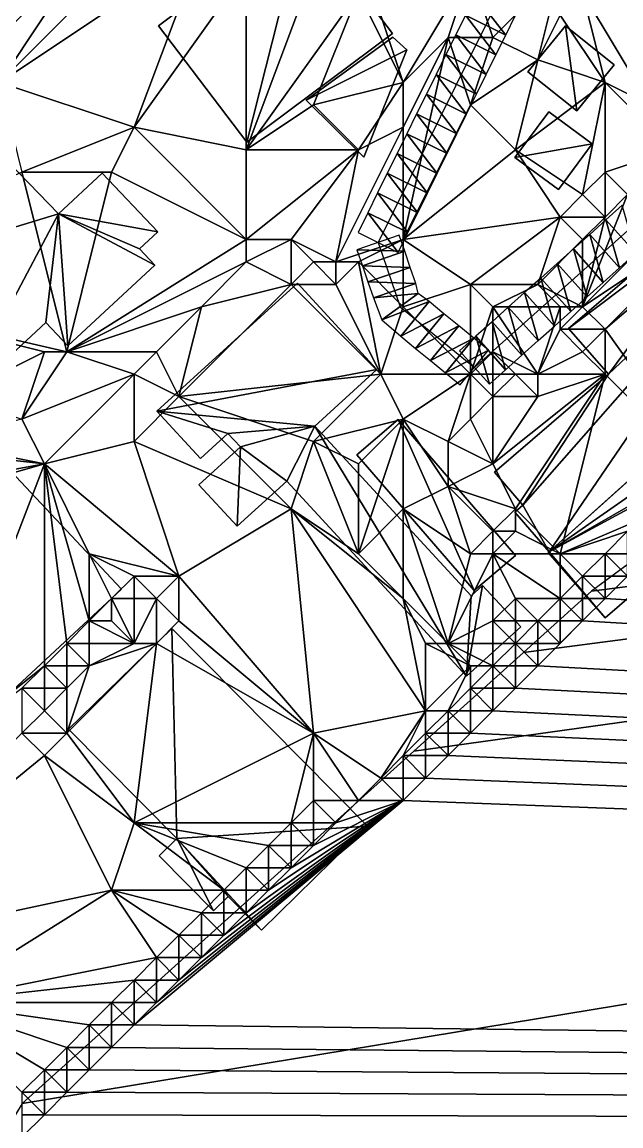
# Model space of a CAD drawing. Header units: metres. Extents: x -1103 to 901, y -902 to 905.
# Drawn here: x -542 to -488.6, y -193 to -94.6 of the extents above; entities that cross this region are included whole.
import ezdxf

# ---------------------------------------------------------------- set-up
doc = ezdxf.new("R2010")
doc.units = ezdxf.units.M
for name, color, linetype in [('OSM_BUILDING_FOOTPRINTS', 7, 'CONTINUOUS'), ('OSM_BUILDING_ROOFS', 1, 'CONTINUOUS'), ('OSM_BUILDING_WALLS', 8, 'CONTINUOUS'), ('OSM_ROAD_AXES', 2, 'CONTINUOUS'), ('OSM_ROAD_SURFACE', 9, 'CONTINUOUS'), ('OSM_TERRAIN', 3, 'CONTINUOUS'), ('OSM_WATER_OUTLINES', 4, 'CONTINUOUS'), ('OSM_WATER_SURFACE', 5, 'CONTINUOUS')]:
    doc.layers.add(name, color=color, linetype=linetype)

msp = doc.modelspace()

# ---------------------------------------------------------------- linework, layer by layer
at = {"layer": 'OSM_BUILDING_FOOTPRINTS'}
for points in [[(-471.949, -69.309, -2), (-467.008, -65.051, -2), (-441.761, -94.025, -2), (-438.511, -91.238, -2), (-432.432, -98.217, -2), (-459.502, -121.496, -2), (-462.984, -124.493, -2), (-489.988, -147.706, -2), (-495.062, -141.9, -2), (-494.984, -141.823, -2), (-498.057, -138.295, -2), (-497.328, -137.665, -2), (-499.87, -134.745, -2), (-489.701, -126.008, -2), (-493.249, -121.939, -2), (-479.122, -109.807, -2), (-478.327, -110.725, -2), (-476.237, -108.933, -2), (-474.159, -111.322, -2), (-467.549, -105.638, -2), (-471.175, -101.479, -2), (-455.589, -88.087, -2), (-471.949, -69.309, -2)], [(-508.968, -95.63, 8.679), (-521.956, -105.339, 8.679), (-529.826, -94.955, 8.679), (-516.849, -85.234, 8.679), (-508.968, -95.63, 8.679)], [(-496.875, -99.058, 7.088), (-493.537, -94.955, 7.088), (-489.193, -98.438, 7.088), (-492.52, -102.541, 7.088), (-496.875, -99.058, 7.088)], [(-511.499, -106.666, 8.475), (-516.661, -101.568, 8.475), (-508.923, -95.972, 8.475), (-507.674, -97.1, 8.475), (-511.499, -106.666, 8.475)], [(-495.007, -102.63, 6.844), (-491.149, -105.461, 6.844), (-494.167, -109.531, 6.844), (-498.035, -106.699, 6.844), (-495.007, -102.63, 6.844)], [(-544.947, -105.34, 7.982), (-538.746, -111.71, 7.982), (-534.833, -108.082, 7.982), (-529.892, -113.324, 7.982), (-531.517, -114.839, 7.982), (-530.157, -116.277, 7.982), (-537.917, -123.476, 7.982), (-539.873, -121.397, 7.982), (-547.755, -128.718, 7.982), (-558.189, -117.637, 7.982), (-544.947, -105.34, 7.982)], [(-517.423, -117.902, 5.36), (-510.338, -125.588, 5.36), (-515.887, -130.642, 5.36), (-501.948, -145.771, 5.36), (-500.92, -144.831, 5.36), (-497.515, -148.525, 5.36), (-502.357, -152.926, 5.36), (-518.385, -135.53, 5.36), (-522.806, -139.556, 5.36), (-526.211, -135.851, 5.36), (-522.519, -132.489, 5.36), (-523.636, -131.284, 5.36), (-526.089, -133.518, 5.36), (-529.969, -129.304, 5.36), (-517.423, -117.902, 5.36)], [(-533.108, -145.163, 6.35), (-564.81, -174.569, 6.35), (-582.761, -155.482, 6.35), (-551.06, -126.064, 6.35), (-533.108, -145.163, 6.35)], [(-512.129, -133.197, 4.7), (-508.459, -130.056, 4.7), (-497.991, -142.155, 4.7), (-501.661, -145.284, 4.7), (-512.129, -133.197, 4.7)], [(-537.839, -157.638, -2), (-528.643, -148.658, -2), (-511.178, -166.297, -2), (-520.651, -175.553, -2), (-523.613, -172.567, -2), (-524.906, -173.817, -2), (-529.759, -168.918, -2), (-528.189, -167.392, -2), (-537.839, -157.638, -2)]]:
    msp.add_polyline3d(points, close=True, dxfattribs=at)
at = {"layer": 'OSM_BUILDING_ROOFS'}
for points in [[(-521.956, -105.339, 20.279), (-516.849, -85.234, 20.279), (-529.826, -94.955, 20.279)], [(-521.956, -105.339, 20.279), (-508.968, -95.63, 20.279), (-516.849, -85.234, 20.279)], [(-494.984, -141.823, 3.2), (-432.432, -98.217, 3.2), (-438.511, -91.238, 3.2)], [(-494.984, -141.823, 3.2), (-438.511, -91.238, 3.2), (-441.761, -94.025, 3.2)], [(-474.159, -111.322, 3.2), (-494.984, -141.823, 3.2), (-441.761, -94.025, 3.2)], [(-493.537, -94.955, 12.288), (-496.875, -99.058, 12.288), (-492.52, -102.541, 12.288)], [(-493.537, -94.955, 12.288), (-492.52, -102.541, 12.288), (-489.193, -98.438, 12.288)], [(-516.661, -101.568, 13.675), (-507.674, -97.1, 13.675), (-508.923, -95.972, 13.675)], [(-516.661, -101.568, 13.675), (-511.499, -106.666, 13.675), (-507.674, -97.1, 13.675)], [(-494.984, -141.823, 3.2), (-459.502, -121.496, 3.2), (-432.432, -98.217, 3.2)], [(-491.149, -105.461, 16.844), (-495.007, -102.63, 16.844), (-498.035, -106.699, 16.844)], [(-538.746, -111.71, 19.582), (-544.947, -105.34, 19.582), (-558.189, -117.637, 19.582)], [(-491.149, -105.461, 16.844), (-498.035, -106.699, 16.844), (-494.167, -109.531, 16.844)], [(-538.746, -111.71, 19.582), (-529.892, -113.324, 19.582), (-534.833, -108.082, 19.582)], [(-478.327, -110.725, 3.2), (-479.122, -109.807, 3.2), (-493.249, -121.939, 3.2)], [(-478.327, -110.725, 3.2), (-493.249, -121.939, 3.2), (-489.701, -126.008, 3.2)], [(-474.159, -111.322, 3.2), (-478.327, -110.725, 3.2), (-489.701, -126.008, 3.2)], [(-538.746, -111.71, 19.582), (-558.189, -117.637, 19.582), (-547.755, -128.718, 19.582)], [(-538.746, -111.71, 19.582), (-547.755, -128.718, 19.582), (-539.873, -121.397, 19.582)], [(-538.746, -111.71, 19.582), (-539.873, -121.397, 19.582), (-537.917, -123.476, 19.582)], [(-538.746, -111.71, 19.582), (-537.917, -123.476, 19.582), (-530.157, -116.277, 19.582)], [(-538.746, -111.71, 19.582), (-530.157, -116.277, 19.582), (-531.517, -114.839, 19.582)], [(-538.746, -111.71, 19.582), (-531.517, -114.839, 19.582), (-529.892, -113.324, 19.582)], [(-474.159, -111.322, 3.2), (-489.701, -126.008, 3.2), (-497.328, -137.665, 3.2)], [(-474.159, -111.322, 3.2), (-497.328, -137.665, 3.2), (-494.984, -141.823, 3.2)], [(-510.338, -125.588, 10.56), (-517.423, -117.902, 10.56), (-529.969, -129.304, 10.56)], [(-494.984, -141.823, 3.2), (-462.984, -124.493, 3.2), (-459.502, -121.496, 3.2)], [(-494.984, -141.823, 3.2), (-489.988, -147.706, 3.2), (-462.984, -124.493, 3.2)], [(-515.887, -130.642, 10.56), (-510.338, -125.588, 10.56), (-529.969, -129.304, 10.56)], [(-564.81, -174.569, 11.55), (-533.108, -145.163, 11.55), (-551.06, -126.064, 11.55)], [(-489.701, -126.008, 3.2), (-499.87, -134.745, 3.2), (-497.328, -137.665, 3.2)], [(-529.969, -129.304, 10.56), (-526.089, -133.518, 10.56), (-523.636, -131.284, 10.56)], [(-515.887, -130.642, 10.56), (-529.969, -129.304, 10.56), (-523.636, -131.284, 10.56)], [(-515.887, -130.642, 10.56), (-523.636, -131.284, 10.56), (-522.519, -132.489, 10.56)], [(-515.887, -130.642, 10.56), (-522.519, -132.489, 10.56), (-518.385, -135.53, 10.56)], [(-515.887, -130.642, 10.56), (-518.385, -135.53, 10.56), (-502.357, -152.926, 10.56)], [(-502.357, -152.926, 10.56), (-501.948, -145.771, 10.56), (-515.887, -130.642, 10.56)], [(-508.459, -130.056, 9.9), (-512.129, -133.197, 9.9), (-501.661, -145.284, 9.9)], [(-508.459, -130.056, 9.9), (-501.661, -145.284, 9.9), (-497.991, -142.155, 9.9)], [(-522.519, -132.489, 10.56), (-526.211, -135.851, 10.56), (-522.806, -139.556, 10.56)], [(-522.519, -132.489, 10.56), (-522.806, -139.556, 10.56), (-518.385, -135.53, 10.56)], [(-497.328, -137.665, 3.2), (-498.057, -138.295, 3.2), (-494.984, -141.823, 3.2)], [(-494.984, -141.823, 3.2), (-495.062, -141.9, 3.2), (-489.988, -147.706, 3.2)], [(-502.357, -152.926, 10.56), (-497.515, -148.525, 10.56), (-500.92, -144.831, 10.56)], [(-502.357, -152.926, 10.56), (-500.92, -144.831, 10.56), (-501.948, -145.771, 10.56)], [(-528.643, -148.658, 8), (-537.839, -157.638, 8), (-528.189, -167.392, 8)], [(-528.189, -167.392, 8), (-511.178, -166.297, 8), (-528.643, -148.658, 8)], [(-528.189, -167.392, 8), (-520.651, -175.553, 8), (-511.178, -166.297, 8)], [(-528.189, -167.392, 8), (-529.759, -168.918, 8), (-524.906, -173.817, 8)], [(-528.189, -167.392, 8), (-524.906, -173.817, 8), (-523.613, -172.567, 8)], [(-528.189, -167.392, 8), (-523.613, -172.567, 8), (-520.651, -175.553, 8)]]:
    msp.add_3dface(points, dxfattribs=at)
at = {"layer": 'OSM_BUILDING_WALLS'}
for points in [[(-516.849, -85.234, 8.679), (-529.826, -94.955, 8.679), (-529.826, -94.955, 20.279)], [(-516.849, -85.234, 8.679), (-529.826, -94.955, 20.279), (-516.849, -85.234, 20.279)], [(-508.968, -95.63, 8.679), (-516.849, -85.234, 8.679), (-516.849, -85.234, 20.279)], [(-508.968, -95.63, 8.679), (-516.849, -85.234, 20.279), (-508.968, -95.63, 20.279)], [(-529.826, -94.955, 8.679), (-521.956, -105.339, 8.679), (-521.956, -105.339, 20.279)], [(-529.826, -94.955, 8.679), (-521.956, -105.339, 20.279), (-529.826, -94.955, 20.279)], [(-493.537, -94.955, 7.088), (-496.875, -99.058, 7.088), (-496.875, -99.058, 12.288)], [(-493.537, -94.955, 7.088), (-496.875, -99.058, 12.288), (-493.537, -94.955, 12.288)], [(-489.193, -98.438, 7.088), (-493.537, -94.955, 7.088), (-493.537, -94.955, 12.288)], [(-489.193, -98.438, 7.088), (-493.537, -94.955, 12.288), (-489.193, -98.438, 12.288)], [(-521.956, -105.339, 8.679), (-508.968, -95.63, 8.679), (-508.968, -95.63, 20.279)], [(-521.956, -105.339, 8.679), (-508.968, -95.63, 20.279), (-521.956, -105.339, 20.279)], [(-508.923, -95.972, 8.475), (-516.661, -101.568, 8.475), (-516.661, -101.568, 13.675)], [(-508.923, -95.972, 8.475), (-516.661, -101.568, 13.675), (-508.923, -95.972, 13.675)], [(-507.674, -97.1, 8.475), (-508.923, -95.972, 8.475), (-508.923, -95.972, 13.675)], [(-507.674, -97.1, 8.475), (-508.923, -95.972, 13.675), (-507.674, -97.1, 13.675)], [(-511.499, -106.666, 8.475), (-507.674, -97.1, 8.475), (-507.674, -97.1, 13.675)], [(-511.499, -106.666, 8.475), (-507.674, -97.1, 13.675), (-511.499, -106.666, 13.675)], [(-496.875, -99.058, 7.088), (-492.52, -102.541, 7.088), (-492.52, -102.541, 12.288)], [(-496.875, -99.058, 7.088), (-492.52, -102.541, 12.288), (-496.875, -99.058, 12.288)], [(-492.52, -102.541, 7.088), (-489.193, -98.438, 7.088), (-489.193, -98.438, 12.288)], [(-492.52, -102.541, 7.088), (-489.193, -98.438, 12.288), (-492.52, -102.541, 12.288)], [(-516.661, -101.568, 8.475), (-511.499, -106.666, 8.475), (-511.499, -106.666, 13.675)], [(-516.661, -101.568, 8.475), (-511.499, -106.666, 13.675), (-516.661, -101.568, 13.675)], [(-495.007, -102.63, 6.844), (-498.035, -106.699, 6.844), (-498.035, -106.699, 16.844)], [(-495.007, -102.63, 6.844), (-498.035, -106.699, 16.844), (-495.007, -102.63, 16.844)], [(-491.149, -105.461, 6.844), (-495.007, -102.63, 6.844), (-495.007, -102.63, 16.844)], [(-491.149, -105.461, 6.844), (-495.007, -102.63, 16.844), (-491.149, -105.461, 16.844)], [(-538.746, -111.71, 7.982), (-544.947, -105.34, 7.982), (-544.947, -105.34, 19.582)], [(-538.746, -111.71, 7.982), (-544.947, -105.34, 19.582), (-538.746, -111.71, 19.582)], [(-494.167, -109.531, 6.844), (-491.149, -105.461, 6.844), (-491.149, -105.461, 16.844)], [(-494.167, -109.531, 6.844), (-491.149, -105.461, 16.844), (-494.167, -109.531, 16.844)], [(-498.035, -106.699, 6.844), (-494.167, -109.531, 6.844), (-494.167, -109.531, 16.844)], [(-498.035, -106.699, 6.844), (-494.167, -109.531, 16.844), (-498.035, -106.699, 16.844)], [(-534.833, -108.082, 7.982), (-538.746, -111.71, 7.982), (-538.746, -111.71, 19.582)], [(-534.833, -108.082, 7.982), (-538.746, -111.71, 19.582), (-534.833, -108.082, 19.582)], [(-529.892, -113.324, 7.982), (-534.833, -108.082, 7.982), (-534.833, -108.082, 19.582)], [(-529.892, -113.324, 7.982), (-534.833, -108.082, 19.582), (-529.892, -113.324, 19.582)], [(-479.122, -109.807, -2), (-493.249, -121.939, -2), (-493.249, -121.939, 3.2)], [(-479.122, -109.807, -2), (-493.249, -121.939, 3.2), (-479.122, -109.807, 3.2)], [(-531.517, -114.839, 7.982), (-529.892, -113.324, 7.982), (-529.892, -113.324, 19.582)], [(-531.517, -114.839, 7.982), (-529.892, -113.324, 19.582), (-531.517, -114.839, 19.582)], [(-530.157, -116.277, 7.982), (-531.517, -114.839, 7.982), (-531.517, -114.839, 19.582)], [(-530.157, -116.277, 7.982), (-531.517, -114.839, 19.582), (-530.157, -116.277, 19.582)], [(-537.917, -123.476, 7.982), (-530.157, -116.277, 7.982), (-530.157, -116.277, 19.582)], [(-537.917, -123.476, 7.982), (-530.157, -116.277, 19.582), (-537.917, -123.476, 19.582)], [(-517.423, -117.902, 5.36), (-529.969, -129.304, 5.36), (-529.969, -129.304, 10.56)], [(-517.423, -117.902, 5.36), (-529.969, -129.304, 10.56), (-517.423, -117.902, 10.56)], [(-510.338, -125.588, 5.36), (-517.423, -117.902, 5.36), (-517.423, -117.902, 10.56)], [(-510.338, -125.588, 5.36), (-517.423, -117.902, 10.56), (-510.338, -125.588, 10.56)], [(-547.755, -128.718, 7.982), (-539.873, -121.397, 7.982), (-539.873, -121.397, 19.582)], [(-547.755, -128.718, 7.982), (-539.873, -121.397, 19.582), (-547.755, -128.718, 19.582)], [(-539.873, -121.397, 7.982), (-537.917, -123.476, 7.982), (-537.917, -123.476, 19.582)], [(-539.873, -121.397, 7.982), (-537.917, -123.476, 19.582), (-539.873, -121.397, 19.582)], [(-493.249, -121.939, -2), (-489.701, -126.008, -2), (-489.701, -126.008, 3.2)], [(-493.249, -121.939, -2), (-489.701, -126.008, 3.2), (-493.249, -121.939, 3.2)], [(-489.988, -147.706, -2), (-462.984, -124.493, -2), (-462.984, -124.493, 3.2)], [(-489.988, -147.706, -2), (-462.984, -124.493, 3.2), (-489.988, -147.706, 3.2)], [(-515.887, -130.642, 5.36), (-510.338, -125.588, 5.36), (-510.338, -125.588, 10.56)], [(-515.887, -130.642, 5.36), (-510.338, -125.588, 10.56), (-515.887, -130.642, 10.56)], [(-533.108, -145.163, 6.35), (-551.06, -126.064, 6.35), (-551.06, -126.064, 11.55)], [(-533.108, -145.163, 6.35), (-551.06, -126.064, 11.55), (-533.108, -145.163, 11.55)], [(-489.701, -126.008, -2), (-499.87, -134.745, -2), (-499.87, -134.745, 3.2)], [(-489.701, -126.008, -2), (-499.87, -134.745, 3.2), (-489.701, -126.008, 3.2)], [(-529.969, -129.304, 5.36), (-526.089, -133.518, 5.36), (-526.089, -133.518, 10.56)], [(-529.969, -129.304, 5.36), (-526.089, -133.518, 10.56), (-529.969, -129.304, 10.56)], [(-501.948, -145.771, 5.36), (-515.887, -130.642, 5.36), (-515.887, -130.642, 10.56)], [(-501.948, -145.771, 5.36), (-515.887, -130.642, 10.56), (-501.948, -145.771, 10.56)], [(-508.459, -130.056, 4.7), (-512.129, -133.197, 4.7), (-512.129, -133.197, 9.9)], [(-508.459, -130.056, 4.7), (-512.129, -133.197, 9.9), (-508.459, -130.056, 9.9)], [(-497.991, -142.155, 4.7), (-508.459, -130.056, 4.7), (-508.459, -130.056, 9.9)], [(-497.991, -142.155, 4.7), (-508.459, -130.056, 9.9), (-497.991, -142.155, 9.9)], [(-526.089, -133.518, 5.36), (-523.636, -131.284, 5.36), (-523.636, -131.284, 10.56)], [(-526.089, -133.518, 5.36), (-523.636, -131.284, 10.56), (-526.089, -133.518, 10.56)], [(-523.636, -131.284, 5.36), (-522.519, -132.489, 5.36), (-522.519, -132.489, 10.56)], [(-523.636, -131.284, 5.36), (-522.519, -132.489, 10.56), (-523.636, -131.284, 10.56)], [(-522.519, -132.489, 5.36), (-526.211, -135.851, 5.36), (-526.211, -135.851, 10.56)], [(-522.519, -132.489, 5.36), (-526.211, -135.851, 10.56), (-522.519, -132.489, 10.56)], [(-512.129, -133.197, 4.7), (-501.661, -145.284, 4.7), (-501.661, -145.284, 9.9)], [(-512.129, -133.197, 4.7), (-501.661, -145.284, 9.9), (-512.129, -133.197, 9.9)], [(-499.87, -134.745, -2), (-497.328, -137.665, -2), (-497.328, -137.665, 3.2)], [(-499.87, -134.745, -2), (-497.328, -137.665, 3.2), (-499.87, -134.745, 3.2)], [(-522.806, -139.556, 5.36), (-518.385, -135.53, 5.36), (-518.385, -135.53, 10.56)], [(-522.806, -139.556, 5.36), (-518.385, -135.53, 10.56), (-522.806, -139.556, 10.56)], [(-518.385, -135.53, 5.36), (-502.357, -152.926, 5.36), (-502.357, -152.926, 10.56)], [(-518.385, -135.53, 5.36), (-502.357, -152.926, 10.56), (-518.385, -135.53, 10.56)], [(-526.211, -135.851, 5.36), (-522.806, -139.556, 5.36), (-522.806, -139.556, 10.56)], [(-526.211, -135.851, 5.36), (-522.806, -139.556, 10.56), (-526.211, -135.851, 10.56)], [(-497.328, -137.665, -2), (-498.057, -138.295, -2), (-498.057, -138.295, 3.2)], [(-497.328, -137.665, -2), (-498.057, -138.295, 3.2), (-497.328, -137.665, 3.2)], [(-498.057, -138.295, -2), (-494.984, -141.823, -2), (-494.984, -141.823, 3.2)], [(-498.057, -138.295, -2), (-494.984, -141.823, 3.2), (-498.057, -138.295, 3.2)], [(-501.661, -145.284, 4.7), (-497.991, -142.155, 4.7), (-497.991, -142.155, 9.9)], [(-501.661, -145.284, 4.7), (-497.991, -142.155, 9.9), (-501.661, -145.284, 9.9)], [(-494.984, -141.823, -2), (-495.062, -141.9, -2), (-495.062, -141.9, 3.2)], [(-494.984, -141.823, -2), (-495.062, -141.9, 3.2), (-494.984, -141.823, 3.2)], [(-495.062, -141.9, -2), (-489.988, -147.706, -2), (-489.988, -147.706, 3.2)], [(-495.062, -141.9, -2), (-489.988, -147.706, 3.2), (-495.062, -141.9, 3.2)], [(-564.81, -174.569, 6.35), (-533.108, -145.163, 6.35), (-533.108, -145.163, 11.55)], [(-564.81, -174.569, 6.35), (-533.108, -145.163, 11.55), (-564.81, -174.569, 11.55)], [(-500.92, -144.831, 5.36), (-501.948, -145.771, 5.36), (-501.948, -145.771, 10.56)], [(-500.92, -144.831, 5.36), (-501.948, -145.771, 10.56), (-500.92, -144.831, 10.56)], [(-497.515, -148.525, 5.36), (-500.92, -144.831, 5.36), (-500.92, -144.831, 10.56)], [(-497.515, -148.525, 5.36), (-500.92, -144.831, 10.56), (-497.515, -148.525, 10.56)], [(-502.357, -152.926, 5.36), (-497.515, -148.525, 5.36), (-497.515, -148.525, 10.56)], [(-502.357, -152.926, 5.36), (-497.515, -148.525, 10.56), (-502.357, -152.926, 10.56)], [(-528.643, -148.658, -2), (-537.839, -157.638, -2), (-537.839, -157.638, 8)], [(-528.643, -148.658, -2), (-537.839, -157.638, 8), (-528.643, -148.658, 8)], [(-511.178, -166.297, -2), (-528.643, -148.658, -2), (-528.643, -148.658, 8)], [(-511.178, -166.297, -2), (-528.643, -148.658, 8), (-511.178, -166.297, 8)], [(-537.839, -157.638, -2), (-528.189, -167.392, -2), (-528.189, -167.392, 8)], [(-537.839, -157.638, -2), (-528.189, -167.392, 8), (-537.839, -157.638, 8)], [(-520.651, -175.553, -2), (-511.178, -166.297, -2), (-511.178, -166.297, 8)], [(-520.651, -175.553, -2), (-511.178, -166.297, 8), (-520.651, -175.553, 8)], [(-528.189, -167.392, -2), (-529.759, -168.918, -2), (-529.759, -168.918, 8)], [(-528.189, -167.392, -2), (-529.759, -168.918, 8), (-528.189, -167.392, 8)], [(-529.759, -168.918, -2), (-524.906, -173.817, -2), (-524.906, -173.817, 8)], [(-529.759, -168.918, -2), (-524.906, -173.817, 8), (-529.759, -168.918, 8)], [(-524.906, -173.817, -2), (-523.613, -172.567, -2), (-523.613, -172.567, 8)], [(-524.906, -173.817, -2), (-523.613, -172.567, 8), (-524.906, -173.817, 8)], [(-523.613, -172.567, -2), (-520.651, -175.553, -2), (-520.651, -175.553, 8)], [(-523.613, -172.567, -2), (-520.651, -175.553, 8), (-523.613, -172.567, 8)]]:
    msp.add_3dface(points, dxfattribs=at)
at = {"layer": 'OSM_ROAD_AXES'}
for points in [[(-493.68, -80.799, 11.168), (-510.239, -114.264, 9.96)], [(-501.65, -125.411, 8.491), (-474.071, -100.772, 6.91)], [(-510.239, -114.264, 9.96), (-508.282, -119.993, 9.435), (-501.65, -125.411, 8.491)]]:
    msp.add_polyline3d(points, dxfattribs=at)
at = {"layer": 'OSM_ROAD_SURFACE'}
for points in [[(-501.573, -92.241, 10.403), (-502.445, -94.003, 10.304), (-498.86, -95.777, 10.065)], [(-501.573, -92.241, 10.403), (-498.86, -95.777, 10.065), (-497.988, -94.015, 10.216)], [(-502.445, -94.003, 10.304), (-503.316, -95.764, 10.205), (-499.731, -97.538, 10.019)], [(-502.445, -94.003, 10.304), (-499.731, -97.538, 10.019), (-498.86, -95.777, 10.065)], [(-503.316, -95.764, 10.205), (-504.188, -97.525, 10.171), (-500.603, -99.299, 10.032)], [(-503.316, -95.764, 10.205), (-500.603, -99.299, 10.032), (-499.731, -97.538, 10.019)], [(-504.188, -97.525, 10.171), (-505.059, -99.287, 10.159), (-501.474, -101.061, 10.045)], [(-504.188, -97.525, 10.171), (-501.474, -101.061, 10.045), (-500.603, -99.299, 10.032)], [(-505.059, -99.287, 10.159), (-505.931, -101.048, 10.143), (-502.346, -102.822, 10.049)], [(-505.059, -99.287, 10.159), (-502.346, -102.822, 10.049), (-501.474, -101.061, 10.045)], [(-505.931, -101.048, 10.143), (-506.802, -102.809, 10.128), (-503.217, -104.583, 10.041)], [(-505.931, -101.048, 10.143), (-503.217, -104.583, 10.041), (-502.346, -102.822, 10.049)], [(-506.802, -102.809, 10.128), (-507.674, -104.571, 10.112), (-504.089, -106.344, 10.032)], [(-506.802, -102.809, 10.128), (-504.089, -106.344, 10.032), (-503.217, -104.583, 10.041)], [(-507.674, -104.571, 10.112), (-508.545, -106.332, 10.094), (-504.96, -108.106, 10.023)], [(-507.674, -104.571, 10.112), (-504.96, -108.106, 10.023), (-504.089, -106.344, 10.032)], [(-508.545, -106.332, 10.094), (-509.417, -108.093, 10.075), (-505.832, -109.867, 10.015)], [(-508.545, -106.332, 10.094), (-505.832, -109.867, 10.015), (-504.96, -108.106, 10.023)], [(-509.417, -108.093, 10.075), (-510.288, -109.854, 10.055), (-506.703, -111.628, 10.006)], [(-509.417, -108.093, 10.075), (-506.703, -111.628, 10.006), (-505.832, -109.867, 10.015)], [(-510.288, -109.854, 10.055), (-511.16, -111.616, 10.035), (-507.575, -113.39, 9.997)], [(-510.288, -109.854, 10.055), (-507.575, -113.39, 9.997), (-506.703, -111.628, 10.006)], [(-487.254, -115.231, 7.256), (-488.467, -110.952, 7.331), (-489.919, -112.248, 7.361)], [(-511.16, -111.616, 10.035), (-512.031, -113.377, 10.015), (-508.446, -115.151, 9.909)], [(-511.16, -111.616, 10.035), (-508.446, -115.151, 9.909), (-507.575, -113.39, 9.997)], [(-488.705, -116.528, 7.283), (-489.919, -112.248, 7.361), (-491.37, -113.545, 7.384)], [(-488.705, -116.528, 7.283), (-487.254, -115.231, 7.256), (-489.919, -112.248, 7.361)], [(-512.131, -114.91, 9.999), (-507.857, -115.05, 9.91), (-508.346, -113.618, 10.02)], [(-490.157, -117.825, 7.31), (-491.37, -113.545, 7.384), (-492.822, -114.842, 7.444)], [(-490.157, -117.825, 7.31), (-488.705, -116.528, 7.283), (-491.37, -113.545, 7.384)], [(-512.131, -114.91, 9.999), (-511.642, -116.343, 9.732), (-507.857, -115.05, 9.91)], [(-511.642, -116.343, 9.732), (-507.368, -116.482, 9.727), (-507.857, -115.05, 9.91)], [(-491.608, -119.122, 7.337), (-492.822, -114.842, 7.444), (-494.273, -116.139, 7.569)], [(-491.608, -119.122, 7.337), (-490.157, -117.825, 7.31), (-492.822, -114.842, 7.444)], [(-511.642, -116.343, 9.732), (-511.153, -117.775, 9.548), (-507.368, -116.482, 9.727)], [(-511.153, -117.775, 9.548), (-506.879, -117.914, 9.544), (-507.368, -116.482, 9.727)], [(-493.06, -120.419, 7.471), (-494.273, -116.139, 7.569), (-495.725, -117.436, 7.699)], [(-493.06, -120.419, 7.471), (-491.608, -119.122, 7.337), (-494.273, -116.139, 7.569)], [(-511.153, -117.775, 9.548), (-510.664, -119.207, 9.362), (-506.879, -117.914, 9.544)], [(-510.664, -119.207, 9.362), (-506.66, -118.822, 9.44), (-506.879, -117.914, 9.544)], [(-494.511, -121.715, 7.654), (-495.725, -117.436, 7.699), (-497.176, -118.733, 7.776)], [(-494.511, -121.715, 7.654), (-493.06, -120.419, 7.471), (-495.725, -117.436, 7.699)], [(-510.664, -119.207, 9.362), (-509.904, -121.163, 9.118), (-506.66, -118.822, 9.44)], [(-509.904, -121.163, 9.118), (-505.69, -119.527, 9.271), (-506.66, -118.822, 9.44)], [(-495.963, -123.012, 7.71), (-497.176, -118.733, 7.776), (-498.628, -120.029, 7.979)], [(-495.963, -123.012, 7.71), (-494.511, -121.715, 7.654), (-497.176, -118.733, 7.776)], [(-509.904, -121.163, 9.118), (-508.221, -122.625, 9.013), (-505.69, -119.527, 9.271)], [(-508.221, -122.625, 9.013), (-504.364, -120.611, 9.089), (-505.69, -119.527, 9.271)], [(-508.221, -122.625, 9.013), (-506.895, -123.709, 8.869), (-504.364, -120.611, 9.089)], [(-506.895, -123.709, 8.869), (-503.037, -121.695, 8.907), (-504.364, -120.611, 9.089)], [(-497.414, -124.309, 7.751), (-498.628, -120.029, 7.979), (-500.079, -121.326, 8.059)], [(-497.414, -124.309, 7.751), (-495.963, -123.012, 7.71), (-498.628, -120.029, 7.979)], [(-506.895, -123.709, 8.869), (-505.568, -124.793, 8.725), (-503.037, -121.695, 8.907)], [(-505.568, -124.793, 8.725), (-501.711, -122.779, 8.643), (-503.037, -121.695, 8.907)], [(-498.866, -125.606, 8.052), (-500.079, -121.326, 8.059), (-501.531, -122.623, 8.578)], [(-498.866, -125.606, 8.052), (-497.414, -124.309, 7.751), (-500.079, -121.326, 8.059)], [(-505.568, -124.793, 8.725), (-504.242, -125.876, 8.58), (-501.711, -122.779, 8.643)], [(-504.242, -125.876, 8.58), (-500.384, -123.863, 8.115), (-501.711, -122.779, 8.643)], [(-500.317, -126.903, 8.417), (-501.531, -122.623, 8.578), (-502.982, -123.92, 8.831)], [(-500.317, -126.903, 8.417), (-498.866, -125.606, 8.052), (-501.531, -122.623, 8.578)], [(-504.242, -125.876, 8.58), (-502.915, -126.96, 8.437), (-500.384, -123.863, 8.115)]]:
    msp.add_3dface(points, dxfattribs=at)
at = {"layer": 'OSM_TERRAIN'}
for points in [[(-486, -102, 8.075), (-486, -78, 10.065), (-492, -92, 9.506)], [(-544, -100, 11.016), (-526, -88, 12.16), (-528, -84, 12.517)], [(-544, -100, 11.016), (-528, -84, 12.517), (-536, -88, 12.468)], [(-548, -100, 11.297), (-544, -100, 11.016), (-536, -88, 12.468)], [(-548, -100, 11.297), (-536, -88, 12.468), (-546, -92, 11.542)], [(-532, -104, 10.758), (-526, -88, 12.16), (-544, -100, 11.016)], [(-532, -104, 10.758), (-522, -90, 11.195), (-526, -88, 12.16)], [(-512, -92, 11.148), (-508, -100, 10.474), (-512, -88, 11.728)], [(-508, -100, 10.474), (-502, -90, 10.47), (-512, -88, 11.728)], [(-532, -104, 10.758), (-522, -106, 11.066), (-522, -90, 11.195)], [(-522, -90, 11.195), (-522, -106, 11.066), (-516, -90, 11.148)], [(-522, -106, 11.066), (-512, -92, 11.148), (-516, -90, 11.148)], [(-508, -100, 10.474), (-504, -96, 10.139), (-502, -90, 10.47)], [(-504, -96, 10.139), (-500, -96, 10.16), (-502, -90, 10.47)], [(-500, -96, 10.16), (-494, -90, 10.19), (-502, -90, 10.47)], [(-496, -98, 9.191), (-494, -90, 10.19), (-500, -96, 10.16)], [(-496, -98, 9.191), (-494, -94, 9.299), (-494, -90, 10.19)], [(-522, -106, 11.066), (-516, -102, 10.639), (-512, -92, 11.148)], [(-516, -102, 10.639), (-508, -100, 10.474), (-512, -92, 11.148)], [(-494, -94, 9.299), (-490, -100, 9.141), (-492, -92, 9.506)], [(-490, -100, 9.141), (-486, -102, 8.075), (-492, -92, 9.506)], [(-496, -98, 9.191), (-490, -100, 9.141), (-494, -94, 9.299)], [(-508, -104, 10.069), (-508, -114, 9.966), (-504, -96, 10.139)], [(-508, -114, 9.966), (-502, -102, 10.014), (-504, -96, 10.139)], [(-508, -104, 10.069), (-504, -96, 10.139), (-508, -100, 10.474)], [(-504, -96, 10.139), (-502, -102, 10.014), (-500, -96, 10.16)], [(-502, -102, 10.014), (-496, -98, 9.191), (-500, -96, 10.16)], [(-498, -106, 8.921), (-496, -98, 9.191), (-502, -102, 10.014)], [(-498, -106, 8.921), (-490, -100, 9.141), (-496, -98, 9.191)], [(-542, -108, 10.207), (-532, -104, 10.758), (-544, -100, 11.016)], [(-512, -106, 10.639), (-508, -100, 10.474), (-516, -102, 10.639)], [(-508, -104, 10.069), (-508, -100, 10.474), (-512, -106, 10.639)], [(-498, -106, 8.921), (-492, -110, 8.585), (-490, -100, 9.141)], [(-492, -110, 8.585), (-490, -108, 8.456), (-490, -100, 9.141)], [(-490, -108, 8.456), (-484, -106, 7.229), (-490, -100, 9.141)], [(-484, -106, 7.229), (-486, -102, 8.075), (-490, -100, 9.141)], [(-522, -106, 11.066), (-512, -106, 10.639), (-516, -102, 10.639)], [(-508, -114, 9.966), (-498, -106, 8.921), (-502, -102, 10.014)], [(-534, -108, 10.243), (-532, -104, 10.758), (-542, -108, 10.207)], [(-522, -114, 10.228), (-532, -104, 10.758), (-534, -108, 10.243)], [(-522, -114, 10.228), (-522, -106, 11.066), (-532, -104, 10.758)], [(-514, -116, 9.935), (-508, -104, 10.069), (-512, -106, 10.639)], [(-514, -116, 9.935), (-508, -114, 9.966), (-508, -104, 10.069)], [(-522, -114, 10.228), (-518, -114, 10.199), (-512, -106, 10.639)], [(-522, -114, 10.228), (-512, -106, 10.639), (-522, -106, 11.066)], [(-514, -116, 9.935), (-512, -106, 10.639), (-518, -114, 10.199)], [(-508, -114, 9.966), (-494, -112, 8.538), (-498, -106, 8.921)], [(-494, -112, 8.538), (-492, -110, 8.585), (-498, -106, 8.921)], [(-488, -110, 7.277), (-484, -106, 7.229), (-490, -108, 8.456)], [(-564, -118, 10.197), (-538, -124, 10.093), (-542, -108, 10.207)], [(-538, -124, 10.093), (-534, -108, 10.243), (-542, -108, 10.207)], [(-538, -124, 10.093), (-522, -114, 10.228), (-534, -108, 10.243)], [(-490, -112, 7.317), (-490, -108, 8.456), (-492, -110, 8.585)], [(-490, -112, 7.317), (-488, -110, 7.277), (-490, -108, 8.456)], [(-494, -112, 8.538), (-490, -112, 7.317), (-492, -110, 8.585)], [(-480, -112, 5.891), (-482, -110, 7.114), (-492, -120, 7.289)], [(-490, -112, 7.317), (-492, -120, 7.289), (-488, -110, 7.277)], [(-492, -120, 7.289), (-482, -110, 7.114), (-488, -110, 7.277)], [(-480, -136, 5.6), (-476, -110, 5.6), (-490, -122, 5.6)], [(-490, -122, 5.6), (-476, -110, 5.6), (-480, -112, 5.891)], [(-502, -118, 8.857), (-494, -112, 8.538), (-508, -114, 9.966)], [(-502, -118, 8.857), (-496, -118, 7.588), (-494, -112, 8.538)], [(-496, -118, 7.588), (-492, -114, 7.344), (-494, -112, 8.538)], [(-492, -114, 7.344), (-490, -112, 7.317), (-494, -112, 8.538)], [(-490, -122, 5.6), (-480, -112, 5.891), (-492, -120, 7.289)], [(-492, -114, 7.344), (-492, -120, 7.289), (-490, -112, 7.317)], [(-538, -124, 10.093), (-522, -116, 10.122), (-522, -114, 10.228)], [(-522, -116, 10.122), (-518, -118, 8.3), (-518, -114, 10.199)], [(-522, -116, 10.122), (-518, -114, 10.199), (-522, -114, 10.228)], [(-518, -118, 8.3), (-516, -116, 9.324), (-518, -114, 10.199)], [(-516, -116, 9.324), (-514, -116, 9.935), (-518, -114, 10.199)], [(-512, -116, 9.702), (-508, -114, 9.966), (-514, -116, 9.935)], [(-512, -116, 9.702), (-508, -120, 9.464), (-508, -114, 9.966)], [(-508, -120, 9.464), (-502, -118, 8.857), (-508, -114, 9.966)], [(-492, -120, 7.289), (-492, -114, 7.344), (-496, -118, 7.588)], [(-526, -120, 9.797), (-522, -116, 10.122), (-538, -124, 10.093)], [(-526, -120, 9.797), (-518, -118, 8.3), (-522, -116, 10.122)], [(-518, -118, 8.3), (-514, -118, 9.294), (-516, -116, 9.324)], [(-514, -118, 9.294), (-514, -116, 9.935), (-516, -116, 9.324)], [(-510, -126, 8.254), (-512, -116, 9.702), (-514, -118, 9.294)], [(-514, -118, 9.294), (-512, -116, 9.702), (-514, -116, 9.935)], [(-510, -126, 8.254), (-508, -120, 9.464), (-512, -116, 9.702)], [(-548, -128, 10.183), (-540, -124, 9.886), (-564, -118, 10.197)], [(-564, -118, 10.197), (-540, -124, 9.886), (-538, -124, 10.093)], [(-528, -128, 8.157), (-518, -118, 8.3), (-526, -120, 9.797)], [(-528, -128, 8.157), (-510, -126, 8.254), (-518, -118, 8.3)], [(-510, -126, 8.254), (-514, -118, 9.294), (-518, -118, 8.3)], [(-502, -126, 8.605), (-502, -118, 8.857), (-508, -120, 9.464)], [(-502, -126, 8.605), (-500, -120, 8.01), (-502, -118, 8.857)], [(-500, -120, 8.01), (-496, -118, 7.588), (-502, -118, 8.857)], [(-500, -120, 8.01), (-494, -120, 7.663), (-496, -118, 7.588)], [(-494, -120, 7.663), (-492, -120, 7.289), (-496, -118, 7.588)], [(-530, -124, 9.389), (-526, -120, 9.797), (-538, -124, 10.093)], [(-530, -124, 9.389), (-528, -128, 8.157), (-526, -120, 9.797)], [(-510, -126, 8.254), (-502, -126, 8.605), (-508, -120, 9.464)], [(-502, -126, 8.605), (-500, -124, 7.922), (-500, -120, 8.01)], [(-500, -124, 7.922), (-496, -126, 7.547), (-500, -120, 8.01)], [(-496, -126, 7.547), (-494, -120, 7.663), (-500, -120, 8.01)], [(-496, -126, 7.547), (-494, -122, 7.346), (-494, -120, 7.663)], [(-494, -122, 7.346), (-490, -122, 5.6), (-492, -120, 7.289)], [(-494, -122, 7.346), (-492, -120, 7.289), (-494, -120, 7.663)], [(-496, -126, 7.547), (-492, -124, 5.772), (-494, -122, 7.346)], [(-492, -124, 5.772), (-490, -122, 5.6), (-494, -122, 7.346)], [(-490, -126, 5.665), (-490, -122, 5.6), (-492, -124, 5.772)], [(-490, -126, 5.665), (-480, -136, 5.6), (-490, -122, 5.6)], [(-548, -128, 10.183), (-542, -130, 9.09), (-540, -124, 9.886)], [(-542, -130, 9.09), (-532, -126, 9.157), (-538, -124, 10.093)], [(-542, -130, 9.09), (-538, -124, 10.093), (-540, -124, 9.886)], [(-532, -126, 9.157), (-530, -124, 9.389), (-538, -124, 10.093)], [(-532, -126, 9.157), (-528, -128, 8.157), (-530, -124, 9.389)], [(-502, -126, 8.605), (-500, -126, 8.481), (-500, -124, 7.922)], [(-500, -126, 8.481), (-498, -126, 7.831), (-500, -124, 7.922)], [(-498, -126, 7.831), (-496, -126, 7.547), (-500, -124, 7.922)], [(-496, -126, 7.547), (-490, -126, 5.665), (-492, -124, 5.772)], [(-540, -134, 8.697), (-532, -126, 9.157), (-542, -130, 9.09)], [(-540, -134, 8.697), (-532, -132, 8.514), (-532, -126, 9.157)], [(-532, -132, 8.514), (-528, -128, 8.157), (-532, -126, 9.157)], [(-516, -132, 8.157), (-510, -126, 8.254), (-528, -128, 8.157)], [(-516, -132, 8.157), (-508, -130, 7.514), (-510, -126, 8.254)], [(-508, -130, 7.514), (-502, -126, 8.605), (-510, -126, 8.254)], [(-504, -132, 7.546), (-502, -126, 8.605), (-508, -130, 7.514)], [(-504, -132, 7.546), (-502, -130, 7.699), (-502, -126, 8.605)], [(-502, -130, 7.699), (-500, -128, 8.185), (-502, -126, 8.605)], [(-500, -128, 8.185), (-500, -126, 8.481), (-502, -126, 8.605)], [(-500, -134, 5.833), (-498, -138, 5.654), (-490, -126, 5.665)], [(-500, -134, 5.833), (-490, -126, 5.665), (-496, -128, 6.658)], [(-500, -128, 8.185), (-498, -126, 7.831), (-500, -126, 8.481)], [(-500, -128, 8.185), (-496, -128, 6.658), (-498, -126, 7.831)], [(-494, -142, 5.6), (-490, -126, 5.665), (-498, -138, 5.654)], [(-496, -128, 6.658), (-496, -126, 7.547), (-498, -126, 7.831)], [(-496, -128, 6.658), (-490, -126, 5.665), (-496, -126, 7.547)], [(-494, -142, 5.6), (-480, -136, 5.6), (-490, -126, 5.665)], [(-532, -132, 8.514), (-518, -138, 8.082), (-528, -128, 8.157)], [(-528, -128, 8.157), (-518, -138, 8.082), (-516, -132, 8.157)], [(-500, -134, 5.833), (-500, -128, 8.185), (-502, -130, 7.699)], [(-500, -134, 5.833), (-496, -128, 6.658), (-500, -128, 8.185)], [(-550, -132, 8.688), (-540, -134, 8.697), (-542, -130, 9.09)], [(-512, -134, 7.511), (-508, -130, 7.514), (-516, -132, 8.157)], [(-512, -142, 8.157), (-508, -138, 7.436), (-508, -130, 7.514)], [(-512, -142, 8.157), (-508, -130, 7.514), (-512, -134, 7.511)], [(-508, -138, 7.436), (-504, -136, 7.433), (-508, -130, 7.514)], [(-504, -136, 7.433), (-504, -132, 7.546), (-508, -130, 7.514)], [(-504, -132, 7.546), (-500, -134, 5.833), (-502, -130, 7.699)], [(-562, -138, 8.679), (-540, -134, 8.697), (-558, -132, 8.786)], [(-558, -132, 8.786), (-540, -134, 8.697), (-550, -132, 8.688)], [(-540, -134, 8.697), (-528, -144, 7.571), (-532, -132, 8.514)], [(-528, -144, 7.571), (-518, -138, 8.082), (-532, -132, 8.514)], [(-518, -138, 8.082), (-512, -142, 8.157), (-516, -132, 8.157)], [(-516, -132, 8.157), (-512, -142, 8.157), (-512, -134, 7.511)], [(-504, -136, 7.433), (-500, -134, 5.833), (-504, -132, 7.546)], [(-550, -160, 8.679), (-540, -134, 8.697), (-568, -142, 8.679)], [(-568, -142, 8.679), (-540, -134, 8.697), (-562, -138, 8.679)], [(-550, -160, 8.679), (-540, -152, 8.596), (-540, -134, 8.697)], [(-540, -152, 8.596), (-538, -150, 8.623), (-540, -134, 8.697)], [(-538, -150, 8.623), (-536, -148, 8.65), (-540, -134, 8.697)], [(-536, -148, 8.65), (-536, -142, 8.668), (-540, -134, 8.697)], [(-536, -142, 8.668), (-528, -144, 7.571), (-540, -134, 8.697)], [(-504, -136, 7.433), (-498, -138, 5.654), (-500, -134, 5.833)], [(-508, -138, 7.436), (-502, -142, 7.433), (-504, -136, 7.433)], [(-502, -142, 7.433), (-500, -140, 6.784), (-504, -136, 7.433)], [(-500, -140, 6.784), (-498, -138, 5.654), (-504, -136, 7.433)], [(-494, -142, 5.6), (-488, -140, 5.6), (-480, -136, 5.6)], [(-528, -144, 7.571), (-516, -158, 6.065), (-518, -138, 8.082)], [(-516, -158, 6.065), (-506, -156, 5.736), (-518, -138, 8.082)], [(-506, -156, 5.736), (-508, -146, 8.157), (-518, -138, 8.082)], [(-518, -138, 8.082), (-508, -146, 8.157), (-512, -142, 8.157)], [(-508, -146, 8.157), (-508, -138, 7.436), (-512, -142, 8.157)], [(-504, -150, 8.157), (-508, -138, 7.436), (-508, -146, 8.157)], [(-504, -150, 8.157), (-502, -142, 7.433), (-508, -138, 7.436)], [(-500, -140, 6.784), (-498, -140, 5.985), (-498, -138, 5.654)], [(-498, -140, 5.985), (-494, -142, 5.6), (-498, -138, 5.654)], [(-502, -142, 7.433), (-500, -142, 7.386), (-500, -140, 6.784)], [(-500, -142, 7.386), (-498, -140, 5.985), (-500, -140, 6.784)], [(-500, -142, 7.386), (-494, -142, 5.6), (-498, -140, 5.985)], [(-490, -142, 5.6), (-488, -140, 5.6), (-494, -142, 5.6)], [(-490, -142, 5.6), (-488, -142, 5.6), (-488, -140, 5.6)], [(-536, -148, 8.65), (-534, -146, 8.677), (-536, -142, 8.668)], [(-534, -146, 8.677), (-532, -144, 8.279), (-536, -142, 8.668)], [(-532, -144, 8.279), (-528, -144, 7.571), (-536, -142, 8.668)], [(-504, -150, 8.157), (-500, -148, 8.009), (-500, -142, 7.386)], [(-504, -150, 8.157), (-500, -142, 7.386), (-502, -142, 7.433)], [(-500, -148, 8.009), (-498, -146, 7.401), (-500, -142, 7.386)], [(-498, -146, 7.401), (-494, -146, 5.601), (-500, -142, 7.386)], [(-500, -142, 7.386), (-494, -146, 5.601), (-494, -142, 5.6)], [(-494, -146, 5.601), (-492, -144, 5.6), (-494, -142, 5.6)], [(-492, -144, 5.6), (-490, -142, 5.6), (-494, -142, 5.6)], [(-492, -144, 5.6), (-490, -144, 5.6), (-490, -142, 5.6)], [(-490, -144, 5.6), (-488, -144), (-490, -142, 5.6)], [(-488, -144), (-488, -142, 5.6), (-490, -142, 5.6)], [(-534, -146, 8.677), (-532, -146, 8.295), (-532, -144, 8.279)], [(-532, -146, 8.295), (-530, -146, 7.309), (-532, -144, 8.279)], [(-530, -146, 7.309), (-528, -144, 7.571), (-532, -144, 8.279)], [(-530, -146, 7.309), (-528, -148, 6.342), (-528, -144, 7.571)], [(-528, -148, 6.342), (-516, -158, 6.065), (-528, -144, 7.571)], [(-494, -146, 5.601), (-492, -146, 5.592), (-492, -144, 5.6)], [(-492, -146, 5.592), (-490, -146), (-492, -144, 5.6)], [(-490, -146), (-490, -144, 5.6), (-492, -144, 5.6)], [(-490, -146), (284, -194), (-488, -144)], [(-490, -146), (-488, -144), (-490, -144, 5.6)], [(-536, -148, 8.65), (-534, -148, 8.265), (-534, -146, 8.677)], [(-534, -148, 8.265), (-532, -150, 6.502), (-534, -146, 8.677)], [(-532, -150, 6.502), (-532, -146, 8.295), (-534, -146, 8.677)], [(-532, -150, 6.502), (-530, -150, 6.05), (-530, -146, 7.309)], [(-532, -150, 6.502), (-530, -146, 7.309), (-532, -146, 8.295)], [(-530, -150, 6.05), (-528, -148, 6.342), (-530, -146, 7.309)], [(-506, -150, 7.814), (-504, -150, 8.157), (-508, -146, 8.157)], [(-506, -156, 5.736), (-506, -150, 7.814), (-508, -146, 8.157)], [(-500, -148, 8.009), (-498, -148, 8.157), (-498, -146, 7.401)], [(-498, -148, 8.157), (-496, -148, 7.137), (-498, -146, 7.401)], [(-496, -148, 7.137), (-494, -146, 5.601), (-498, -146, 7.401)], [(-496, -148, 7.137), (-494, -148), (-494, -146, 5.601)], [(-494, -148), (-492, -148), (-494, -146, 5.601)], [(-492, -148), (-492, -146, 5.592), (-494, -146, 5.601)], [(-492, -148), (284, -194), (-490, -146)], [(-492, -148), (-490, -146), (-492, -146, 5.592)], [(-538, -150, 8.623), (-536, -150, 8.235), (-536, -148, 8.65)], [(-536, -150, 8.235), (-532, -150, 6.502), (-536, -148, 8.65)], [(-532, -150, 6.502), (-534, -148, 8.265), (-536, -148, 8.65)], [(-530, -150, 6.05), (-516, -158, 6.065), (-528, -148, 6.342)], [(-504, -150, 8.157), (-500, -150, 8.157), (-500, -148, 8.009)], [(-500, -150, 8.157), (-498, -150, 7.673), (-500, -148, 8.009)], [(-498, -150, 7.673), (-498, -148, 8.157), (-500, -148, 8.009)], [(-498, -150, 7.673), (-496, -150), (-496, -148, 7.137)], [(-498, -150, 7.673), (-496, -148, 7.137), (-498, -148, 8.157)], [(284, -194), (-492, -148), (-496, -152)], [(-496, -152), (-492, -148), (-494, -150)], [(-496, -150), (-494, -150), (-496, -148, 7.137)], [(-494, -150), (-494, -148), (-496, -148, 7.137)], [(-494, -150), (-492, -148), (-494, -148)], [(-540, -152, 8.596), (-538, -152, 8.205), (-538, -150, 8.623)], [(-532, -166, 6.024), (-530, -150, 6.05), (-538, -158, 6.148)], [(-538, -158, 6.148), (-530, -150, 6.05), (-536, -152, 7.213)], [(-538, -152, 8.205), (-536, -152, 7.213), (-538, -150, 8.623)], [(-536, -152, 7.213), (-536, -150, 8.235), (-538, -150, 8.623)], [(-536, -152, 7.213), (-530, -150, 6.05), (-532, -150, 6.502)], [(-536, -152, 7.213), (-532, -150, 6.502), (-536, -150, 8.235)], [(-532, -166, 6.024), (-516, -158, 6.065), (-530, -150, 6.05)], [(-506, -156, 5.736), (-502, -152, 8.157), (-506, -150, 7.814)], [(-502, -152, 8.157), (-504, -150, 8.157), (-506, -150, 7.814)], [(-502, -152, 8.157), (-500, -152, 7.588), (-504, -150, 8.157)], [(-500, -152, 7.588), (-500, -150, 8.157), (-504, -150, 8.157)], [(-500, -152, 7.588), (-498, -152), (-498, -150, 7.673)], [(-500, -152, 7.588), (-498, -150, 7.673), (-500, -150, 8.157)], [(-498, -152), (-496, -152), (-498, -150, 7.673)], [(-496, -152), (-496, -150), (-498, -150, 7.673)], [(-496, -152), (-494, -150), (-496, -150)], [(-542, -154, 8.569), (-540, -152, 8.596), (-550, -160, 8.679)], [(-542, -154, 8.569), (-540, -154, 8.175), (-540, -152, 8.596)], [(-540, -154, 8.175), (-538, -154, 7.177), (-540, -152, 8.596)], [(-538, -154, 7.177), (-538, -152, 8.205), (-540, -152, 8.596)], [(-538, -154, 7.177), (-536, -152, 7.213), (-538, -152, 8.205)], [(-538, -154, 7.177), (-538, -158, 6.148), (-536, -152, 7.213)], [(-504, -156, 5.961), (-502, -152, 8.157), (-506, -156, 5.736)], [(-504, -156, 5.961), (-502, -154, 7.435), (-502, -152, 8.157)], [(-502, -154, 7.435), (-500, -154), (-500, -152, 7.588)], [(-502, -154, 7.435), (-500, -152, 7.588), (-502, -152, 8.157)], [(-500, -154), (-498, -154), (-500, -152, 7.588)], [(-498, -154), (-498, -152), (-500, -152, 7.588)], [(284, -194), (-496, -152), (-498, -154)], [(-498, -154), (-496, -152), (-498, -152)], [(-542, -158, 7.54), (-540, -156, 7.122), (-542, -154, 8.569)], [(-540, -156, 7.122), (-540, -154, 8.175), (-542, -154, 8.569)], [(-540, -156, 7.122), (-538, -158, 6.148), (-538, -154, 7.177)], [(-540, -156, 7.122), (-538, -154, 7.177), (-540, -154, 8.175)], [(-504, -156, 5.961), (-502, -156), (-502, -154, 7.435)], [(-502, -156), (-500, -156), (-502, -154, 7.435)], [(-500, -156), (-500, -154), (-502, -154, 7.435)], [(-500, -156), (284, -194), (-498, -154)], [(-500, -156), (-498, -154), (-500, -154)], [(-542, -158, 7.54), (-538, -158, 6.148), (-540, -156, 7.122)], [(-510, -162, 5.654), (-506, -156, 5.736), (-516, -158, 6.065)], [(-510, -162, 5.654), (-508, -160, 5.651), (-506, -156, 5.736)], [(-508, -160, 5.651), (-506, -158, 5.649), (-506, -156, 5.736)], [(-506, -158, 5.649), (-504, -158), (-504, -156, 5.961)], [(-506, -158, 5.649), (-504, -156, 5.961), (-506, -156, 5.736)], [(-504, -158), (-502, -158), (-504, -156, 5.961)], [(-502, -158), (-502, -156), (-504, -156, 5.961)], [(-502, -158), (-500, -156), (-502, -156)], [(-502, -158), (284, -194), (-500, -156)], [(-562, -178, 6.344), (-540, -160, 6.832), (-542, -158, 7.54)], [(-540, -160, 6.832), (-538, -158, 6.148), (-542, -158, 7.54)], [(-540, -160, 6.832), (-532, -166, 6.024), (-538, -158, 6.148)], [(-532, -166, 6.024), (-518, -166, 6.05), (-516, -158, 6.065)], [(-518, -166, 6.05), (-516, -164, 6.05), (-516, -158, 6.065)], [(-516, -164, 6.05), (-512, -164, 5.932), (-516, -158, 6.065)], [(-512, -164, 5.932), (-510, -162, 5.654), (-516, -158, 6.065)], [(-508, -160, 5.651), (-506, -160), (-506, -158, 5.649)], [(-506, -160), (-504, -160), (-506, -158, 5.649)], [(-504, -160), (-504, -158), (-506, -158, 5.649)], [(284, -194), (-502, -158), (-504, -160)], [(-504, -160), (-502, -158), (-504, -158)], [(-562, -178, 6.344), (-534, -172, 5.442), (-540, -160, 6.832)], [(-534, -172, 5.442), (-532, -166, 6.024), (-540, -160, 6.832)], [(-510, -162, 5.654), (-508, -162), (-508, -160, 5.651)], [(-508, -162), (-506, -162), (-508, -160, 5.651)], [(-506, -162), (-506, -160), (-508, -160, 5.651)], [(-506, -162), (284, -194), (-504, -160)], [(-506, -162), (-504, -160), (-506, -160)], [(-512, -164, 5.932), (-508, -164), (-510, -162, 5.654)], [(-508, -164), (-508, -162), (-510, -162, 5.654)], [(-508, -164), (284, -194), (-506, -162)], [(-508, -164), (-506, -162), (-508, -162)], [(284, -194), (-508, -164), (-532, -184)], [(-532, -184), (-508, -164), (-530, -182)], [(-530, -182), (-508, -164), (-528, -180)], [(-528, -180), (-508, -164), (-526, -178)], [(-526, -178), (-508, -164), (-524, -176)], [(-508, -164), (-522, -174), (-524, -176)], [(-522, -174), (-508, -164), (-520, -172)], [(-520, -172), (-508, -164), (-518, -170)], [(-518, -170), (-508, -164), (-516, -168)], [(-518, -166, 6.05), (-516, -166, 6.05), (-516, -164, 6.05)], [(-516, -168), (-508, -164), (-514, -166)], [(-516, -166, 6.05), (-514, -166), (-516, -164, 6.05)], [(-514, -166), (-512, -164, 5.932), (-516, -164, 6.05)], [(-514, -166), (-508, -164), (-512, -164, 5.932)], [(-534, -172, 5.442), (-524, -172, 6.05), (-532, -166, 6.024)], [(-524, -172, 6.05), (-522, -170, 6.05), (-532, -166, 6.024)], [(-522, -170, 6.05), (-520, -168, 6.05), (-532, -166, 6.024)], [(-520, -168, 6.05), (-518, -166, 6.05), (-532, -166, 6.024)], [(-520, -168, 6.05), (-518, -168, 6.05), (-518, -166, 6.05)], [(-518, -168, 6.05), (-516, -168), (-518, -166, 6.05)], [(-516, -168), (-516, -166, 6.05), (-518, -166, 6.05)], [(-516, -168), (-514, -166), (-516, -166, 6.05)], [(-522, -170, 6.05), (-520, -170, 6.05), (-520, -168, 6.05)], [(-520, -170, 6.05), (-518, -170), (-520, -168, 6.05)], [(-518, -170), (-518, -168, 6.05), (-520, -168, 6.05)], [(-518, -170), (-516, -168), (-518, -168, 6.05)], [(-524, -172, 6.05), (-522, -172, 6.05), (-522, -170, 6.05)], [(-522, -172, 6.05), (-520, -172), (-522, -170, 6.05)], [(-520, -172), (-520, -170, 6.05), (-522, -170, 6.05)], [(-520, -172), (-518, -170), (-520, -170, 6.05)], [(-550, -182, 5.609), (-534, -172, 5.442), (-562, -178, 6.344)], [(-550, -182, 5.609), (-530, -178, 5.021), (-534, -172, 5.442)], [(-530, -178, 5.021), (-528, -176, 5.135), (-534, -172, 5.442)], [(-528, -176, 5.135), (-526, -174, 5.843), (-534, -172, 5.442)], [(-526, -174, 5.843), (-524, -172, 6.05), (-534, -172, 5.442)], [(-526, -174, 5.843), (-524, -174, 5.875), (-524, -172, 6.05)], [(-524, -174, 5.875), (-522, -174), (-524, -172, 6.05)], [(-522, -174), (-522, -172, 6.05), (-524, -172, 6.05)], [(-522, -174), (-520, -172), (-522, -172, 6.05)], [(-528, -176, 5.135), (-526, -176, 5.449), (-526, -174, 5.843)], [(-526, -176, 5.449), (-524, -176), (-526, -174, 5.843)], [(-524, -176), (-524, -174, 5.875), (-526, -174, 5.843)], [(-524, -176), (-522, -174), (-524, -174, 5.875)], [(-530, -178, 5.021), (-528, -178, 5), (-528, -176, 5.135)], [(-528, -178, 5), (-526, -178), (-528, -176, 5.135)], [(-526, -178), (-526, -176, 5.449), (-528, -176, 5.135)], [(-526, -178), (-524, -176), (-526, -176, 5.449)], [(-532, -180, 5.037), (-530, -178, 5.021), (-550, -182, 5.609)], [(-532, -180, 5.037), (-530, -180, 5.018), (-530, -178, 5.021)], [(-530, -180, 5.018), (-528, -180), (-530, -178, 5.021)], [(-528, -180), (-528, -178, 5), (-530, -178, 5.021)], [(-528, -180), (-526, -178), (-528, -178, 5)], [(-534, -182, 5.078), (-532, -180, 5.037), (-550, -182, 5.609)], [(-534, -182, 5.078), (-532, -182, 5.031), (-532, -180, 5.037)], [(-532, -182, 5.031), (-530, -182), (-532, -180, 5.037)], [(-530, -182), (-530, -180, 5.018), (-532, -180, 5.037)], [(-530, -182), (-528, -180), (-530, -180, 5.018)], [(-542, -190, 5.112), (-540, -188, 5.138), (-550, -182, 5.609)], [(-540, -188, 5.138), (-538, -186, 5.141), (-550, -182, 5.609)], [(-538, -186, 5.141), (-536, -184, 5.12), (-550, -182, 5.609)], [(-536, -184, 5.12), (-534, -182, 5.078), (-550, -182, 5.609)], [(-536, -184, 5.12), (-534, -184), (-534, -182, 5.078)], [(-534, -184), (-532, -184), (-534, -182, 5.078)], [(-532, -184), (-532, -182, 5.031), (-534, -182, 5.078)], [(-532, -184), (-530, -182), (-532, -182, 5.031)], [(-538, -186, 5.141), (-536, -186), (-536, -184, 5.12)], [(-536, -186), (-534, -186), (-536, -184, 5.12)], [(-534, -186), (-534, -184), (-536, -184, 5.12)], [(284, -194), (-532, -184), (-534, -186)], [(-534, -186), (-532, -184), (-534, -184)], [(-540, -188, 5.138), (-538, -188), (-538, -186, 5.141)], [(-538, -188), (-536, -188), (-538, -186, 5.141)], [(-536, -188), (-536, -186), (-538, -186, 5.141)], [(284, -194), (-534, -186), (-536, -188)], [(-536, -188), (-534, -186), (-536, -186)], [(-542, -190, 5.112), (-540, -190), (-540, -188, 5.138)], [(-540, -190), (-538, -190), (-540, -188, 5.138)], [(-538, -190), (-538, -188), (-540, -188, 5.138)], [(-538, -190), (284, -194), (-536, -188)], [(-538, -190), (-536, -188), (-538, -188)], [(-542, -192), (-540, -192), (-542, -190, 5.112)], [(-540, -192), (-540, -190), (-542, -190, 5.112)], [(-540, -192), (284, -194), (-538, -190)], [(-540, -192), (-538, -190), (-540, -190)], [(284, -194), (-540, -192), (-542, -194)], [(-542, -194), (-540, -192), (-542, -192)]]:
    msp.add_3dface(points, dxfattribs=at)
at = {"layer": 'OSM_WATER_OUTLINES'}
msp.add_polyline3d([(192.158, 139.487, 1), (114.185, 145.68, 1), (-16.415, 129.479, 1), (-108.481, 109.893, 1), (-166.292, 92.807, 1), (-252.567, 62.77, 1), (-313.351, 34.492, 1), (-380.944, -9.247, 1), (-464.897, -66.135, 1), (-437.483, -97, 1), (-438.5, -97.907, 1), (-439.782, -99.068, 1), (-459.502, -121.496, 1), (-462.984, -124.493, 1), (-491.204, -145.34, 1), (-497.283, -150.814, 1), (-507.044, -159.595, 1), (-541.973, -191.014, 1), (-595.505, -279.099, 1)], dxfattribs=at)
at = {"layer": 'OSM_WATER_SURFACE'}
for points in [[(476.481, -23.237, 1), (-600.103, -286.664, 1), (-645.411, -361.213, 1)], [(476.481, -23.237, 1), (-645.411, -361.213, 1), (-630.034, -494.949, 1)], [(476.481, -23.237, 1), (-630.034, -494.949, 1), (-626.574, -520.152, 1)], [(476.481, -23.237, 1), (-626.574, -520.152, 1), (-605.846, -699.142, 1)], [(476.481, -23.237, 1), (-605.846, -699.142, 1), (-601.502, -736.599, 1)], [(476.481, -23.237, 1), (-601.502, -736.599, 1), (-581.526, -893.835, 1)], [(476.481, -23.237, 1), (-595.505, -279.099, 1), (-600.103, -286.664, 1)], [(476.481, -23.237, 1), (-541.973, -191.014, 1), (-595.505, -279.099, 1)], [(476.481, -23.237, 1), (-581.526, -893.835, 1), (-573.741, -900, 1)], [(476.481, -23.237, 1), (-573.741, -900, 1), (232.335, -618.32, 1)], [(476.481, -23.237, 1), (-507.044, -159.595, 1), (-541.973, -191.014, 1)], [(476.481, -23.237, 1), (-497.283, -150.814, 1), (-507.044, -159.595, 1)], [(476.481, -23.237, 1), (-491.204, -145.34, 1), (-497.283, -150.814, 1)], [(476.481, -23.237, 1), (-462.984, -124.493, 1), (-491.204, -145.34, 1)]]:
    msp.add_3dface(points, dxfattribs=at)

doc.saveas('drawing.dxf')
